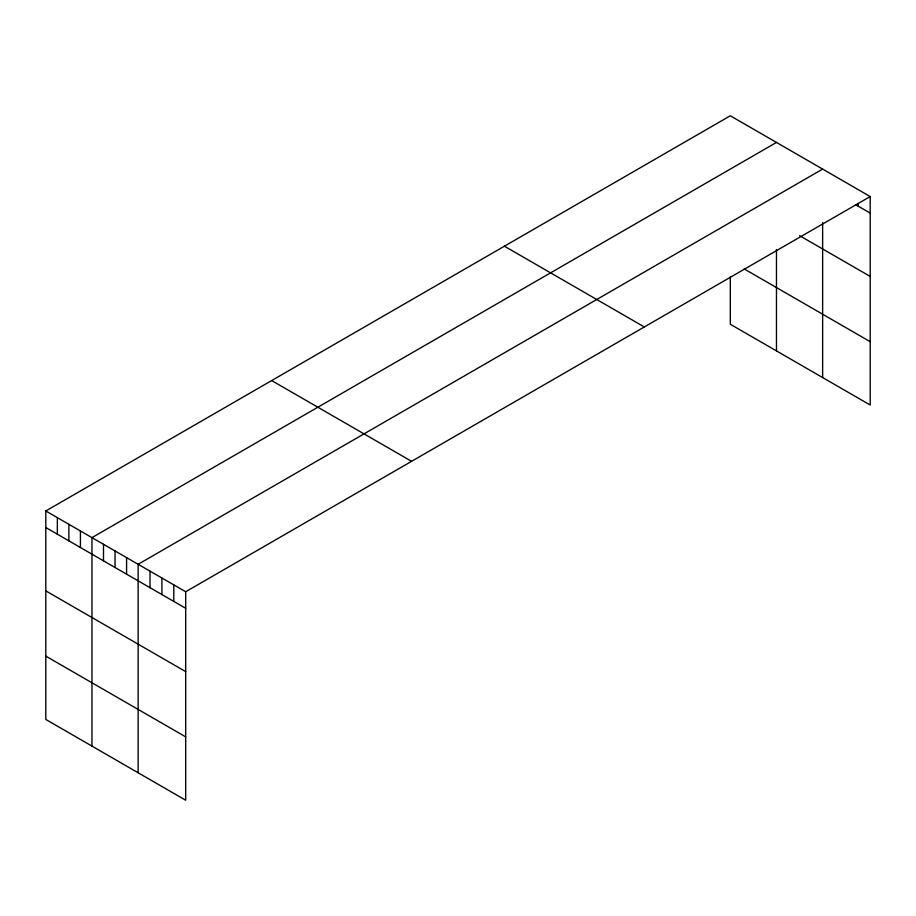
<?xml version="1.0" encoding="UTF-8"?>
<svg xmlns="http://www.w3.org/2000/svg" width="916" height="916" viewBox="0 0 916 916"><rect width="100%" height="100%" fill="white"/><g stroke="black" fill="none" stroke-linecap="round" stroke-linejoin="round"><path stroke-width="1.37" d="M870.2 196.551L185.696 591.747L185.696 800.218L45.8 719.449L45.8 510.979L730.304 115.782L870.2 196.551L870.2 405.021L730.304 324.253L730.304 276.746M776.47 142.438L91.966 537.635L91.966 746.105M822.637 169.094L138.133 564.29L138.133 772.749M855.933 204.852L870.2 213.096M799.553 235.641L870.2 276.426M744.158 268.915L870.2 341.679M504.418 246.198L644.314 326.966M271.686 380.564L411.582 461.332M45.8 510.979L185.696 591.747M45.8 527.524L185.696 608.293M45.8 590.866L185.696 671.623M45.8 656.119L185.696 736.876M858.303 203.478L858.303 206.226M822.637 222.577L822.637 377.552M776.47 249.507L776.47 350.908M173.8 584.877L173.8 601.423M161.914 578.019L161.914 594.564M150.018 571.149L150.018 587.694M126.591 557.626L126.591 574.172M115.05 550.963L115.05 567.508M103.508 544.299L103.508 560.844M80.425 530.971L80.425 547.516M68.883 524.307L68.883 540.852M57.342 517.643L57.342 534.188"/></g></svg>
